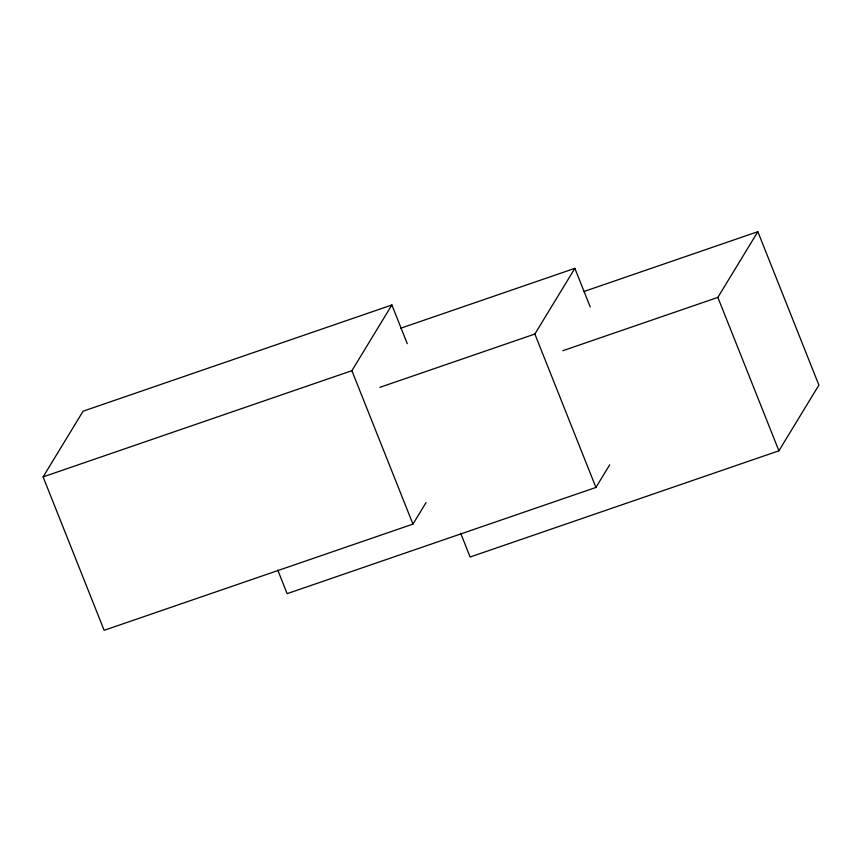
<?xml version="1.0" encoding="UTF-8"?>
<svg xmlns="http://www.w3.org/2000/svg" width="862" height="862" viewBox="0 0 862 862"><rect width="100%" height="100%" fill="white"/><g stroke="black" fill="none" stroke-linecap="round" stroke-linejoin="round"><path stroke-width="1.29" d="M426.043 502.578L412.941 524.107L104.151 630.316L43.1 476.891L83.086 411.196L391.876 304.986L407.263 343.658M43.1 476.891L351.89 370.682L391.876 304.986M379.84 387.361L534.871 334.036L574.857 268.341L590.244 307.001M277.704 569.965L287.143 593.659L595.922 487.45L609.714 464.801M562.832 350.715L717.863 297.39L757.849 231.684L818.9 385.109L778.914 450.804L470.124 557.014L460.696 533.319M400.776 328.217L574.857 268.341M583.757 291.572L757.849 231.684M717.863 297.39L778.914 450.804M534.871 334.036L595.922 487.45M351.89 370.682L412.941 524.107"/></g></svg>
